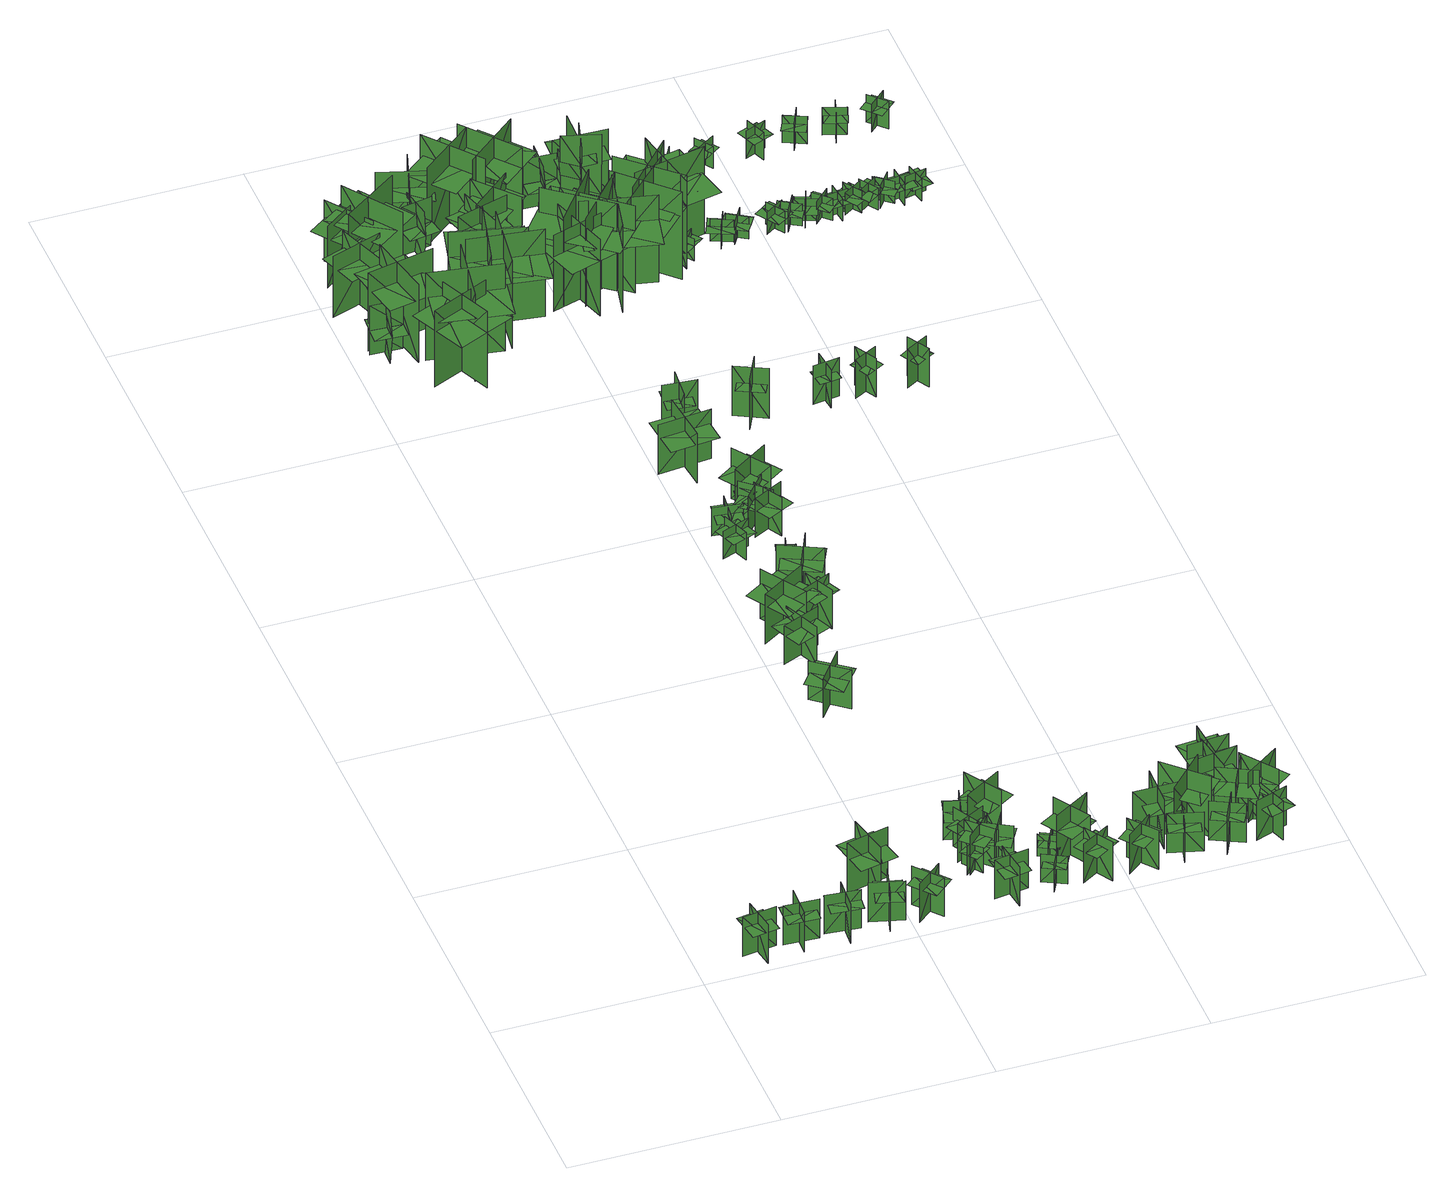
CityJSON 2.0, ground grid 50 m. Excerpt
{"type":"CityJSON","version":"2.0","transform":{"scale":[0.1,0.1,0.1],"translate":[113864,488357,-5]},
"CityObjects":{
"tree1":{"type":"SolitaryVegetationObject","geometry":[{"type":"MultiSurface","lod":"1","boundaries":[[[0,1,2]],[[0,2,3]],[[4,5,6]],[[4,6,7]],[[8,9,10]],[[8,10,11]],[[8,12,13]],[[8,13,9]]]}]},
"tree2":{"type":"SolitaryVegetationObject","geometry":[{"type":"MultiSurface","lod":"1","boundaries":[[[14,15,16]],[[14,16,17]],[[18,19,20]],[[18,20,21]],[[22,23,24]],[[22,24,25]],[[22,26,27]],[[22,27,23]]]}]},
"tree3":{"type":"SolitaryVegetationObject","geometry":[{"type":"MultiSurface","lod":"1","boundaries":[[[28,29,30]],[[28,30,31]],[[32,33,34]],[[32,34,35]],[[36,37,38]],[[36,38,39]],[[36,40,41]],[[36,41,37]]]}]},
"tree4":{"type":"SolitaryVegetationObject","geometry":[{"type":"MultiSurface","lod":"1","boundaries":[[[42,43,44]],[[42,44,45]],[[46,47,48]],[[46,48,49]],[[50,51,52]],[[50,52,53]],[[50,54,55]],[[50,55,51]]]}]},
"tree5":{"type":"SolitaryVegetationObject","geometry":[{"type":"MultiSurface","lod":"1","boundaries":[[[56,57,58]],[[56,58,59]],[[60,61,62]],[[60,62,63]],[[64,65,66]],[[64,66,67]],[[64,65,68]],[[64,68,69]]]}]},
"tree6":{"type":"SolitaryVegetationObject","geometry":[{"type":"MultiSurface","lod":"1","boundaries":[[[70,71,72]],[[70,72,73]],[[74,75,76]],[[74,76,77]],[[78,79,80]],[[78,80,81]],[[78,82,83]],[[78,83,79]]]}]},
"tree7":{"type":"SolitaryVegetationObject","geometry":[{"type":"MultiSurface","lod":"1","boundaries":[[[84,85,86]],[[84,86,87]],[[88,89,90]],[[88,90,91]],[[92,93,94]],[[92,94,95]],[[92,95,96]],[[92,96,97]]]}]},
"tree8":{"type":"SolitaryVegetationObject","geometry":[{"type":"MultiSurface","lod":"1","boundaries":[[[98,99,100]],[[98,100,101]],[[102,103,104]],[[102,104,105]],[[106,107,108]],[[106,108,109]],[[106,110,111]],[[106,111,107]]]}]},
"tree9":{"type":"SolitaryVegetationObject","geometry":[{"type":"MultiSurface","lod":"1","boundaries":[[[112,113,114]],[[112,114,115]],[[116,117,118]],[[116,118,119]],[[120,121,122]],[[120,122,123]],[[120,124,125]],[[120,125,121]]]}]},
"tree10":{"type":"SolitaryVegetationObject","geometry":[{"type":"MultiSurface","lod":"1","boundaries":[[[126,127,128]],[[126,128,129]],[[130,131,132]],[[130,132,133]],[[134,135,131]],[[134,131,130]],[[136,137,127]],[[136,127,126]],[[126,127,138]],[[126,138,139]],[[126,140,141]],[[126,141,127]]]}]},
"tree11":{"type":"SolitaryVegetationObject","geometry":[{"type":"MultiSurface","lod":"1","boundaries":[[[142,143,144]],[[142,144,145]],[[146,147,148]],[[146,148,149]],[[150,151,152]],[[150,152,153]],[[150,154,155]],[[150,155,151]]]}]},
"tree12":{"type":"SolitaryVegetationObject","geometry":[{"type":"MultiSurface","lod":"1","boundaries":[[[156,157,158]],[[156,158,159]],[[160,161,162]],[[160,162,163]],[[164,165,166]],[[164,166,167]],[[164,167,168]],[[164,168,169]]]}]},
"tree13":{"type":"SolitaryVegetationObject","geometry":[{"type":"MultiSurface","lod":"1","boundaries":[[[170,171,172]],[[170,172,173]],[[174,175,176]],[[174,176,177]],[[178,179,180]],[[178,180,181]],[[178,181,182]],[[178,182,183]]]}]},
"tree14":{"type":"SolitaryVegetationObject","geometry":[{"type":"MultiSurface","lod":"1","boundaries":[[[184,185,186]],[[184,186,187]],[[188,189,190]],[[188,190,191]],[[192,193,194]],[[192,194,195]],[[192,196,197]],[[192,197,193]]]}]},
"tree15":{"type":"SolitaryVegetationObject","geometry":[{"type":"MultiSurface","lod":"1","boundaries":[[[198,199,200]],[[198,200,201]],[[202,203,204]],[[202,204,205]],[[206,207,208]],[[206,208,209]],[[206,210,211]],[[206,211,207]]]}]},
"tree16":{"type":"SolitaryVegetationObject","geometry":[{"type":"MultiSurface","lod":"1","boundaries":[[[212,213,214]],[[212,214,215]],[[216,217,218]],[[216,218,219]],[[220,221,222]],[[220,222,223]],[[220,223,224]],[[220,224,225]]]}]},
"tree17":{"type":"SolitaryVegetationObject","geometry":[{"type":"MultiSurface","lod":"1","boundaries":[[[226,227,228]],[[226,228,229]],[[230,231,232]],[[230,232,233]],[[234,235,236]],[[234,236,237]],[[234,237,238]],[[234,238,239]]]}]},
"tree18":{"type":"SolitaryVegetationObject","geometry":[{"type":"MultiSurface","lod":"1","boundaries":[[[240,241,242]],[[240,242,243]],[[244,245,246]],[[244,246,247]],[[248,249,250]],[[248,250,251]],[[248,252,253]],[[248,253,249]]]}]},
"tree19":{"type":"SolitaryVegetationObject","geometry":[{"type":"MultiSurface","lod":"1","boundaries":[[[254,255,256]],[[254,256,257]],[[258,259,260]],[[258,260,261]],[[262,263,264]],[[262,264,265]],[[262,266,267]],[[262,267,263]]]}]},
"tree20":{"type":"SolitaryVegetationObject","geometry":[{"type":"MultiSurface","lod":"1","boundaries":[[[268,269,270]],[[268,270,271]],[[272,273,274]],[[272,274,275]],[[276,277,273]],[[276,273,272]],[[278,279,269]],[[278,269,268]],[[268,269,280]],[[268,280,281]],[[268,282,283]],[[268,283,269]]]}]},
"tree21":{"type":"SolitaryVegetationObject","geometry":[{"type":"MultiSurface","lod":"1","boundaries":[[[284,285,286]],[[284,286,287]],[[288,289,290]],[[288,290,291]],[[292,293,294]],[[292,294,295]],[[292,295,296]],[[292,296,297]]]}]},
"tree22":{"type":"SolitaryVegetationObject","geometry":[{"type":"MultiSurface","lod":"1","boundaries":[[[298,299,300]],[[298,300,301]],[[302,303,304]],[[302,304,305]],[[306,307,308]],[[306,308,309]],[[306,309,310]],[[306,310,311]]]}]},
"tree23":{"type":"SolitaryVegetationObject","geometry":[{"type":"MultiSurface","lod":"1","boundaries":[[[312,313,314]],[[312,314,315]],[[316,317,318]],[[316,318,319]],[[320,321,322]],[[320,322,323]],[[320,323,324]],[[320,324,325]]]}]},
"tree24":{"type":"SolitaryVegetationObject","geometry":[{"type":"MultiSurface","lod":"1","boundaries":[[[326,327,328]],[[326,328,329]],[[330,331,332]],[[330,332,333]],[[334,335,331]],[[334,331,330]],[[336,337,327]],[[336,327,326]],[[326,327,338]],[[326,338,339]],[[326,340,341]],[[326,341,327]]]}]},
"tree25":{"type":"SolitaryVegetationObject","geometry":[{"type":"MultiSurface","lod":"1","boundaries":[[[342,343,344]],[[342,344,345]],[[346,347,348]],[[346,348,349]],[[350,351,352]],[[350,352,353]],[[350,354,355]],[[350,355,351]]]}]},
"tree26":{"type":"SolitaryVegetationObject","geometry":[{"type":"MultiSurface","lod":"1","boundaries":[[[356,357,358]],[[356,358,359]],[[360,361,362]],[[360,362,363]],[[364,365,366]],[[364,366,367]],[[364,367,368]],[[364,368,369]]]}]},
"tree27":{"type":"SolitaryVegetationObject","geometry":[{"type":"MultiSurface","lod":"1","boundaries":[[[370,371,372]],[[370,372,373]],[[374,375,376]],[[374,376,377]],[[378,379,380]],[[378,380,381]],[[378,381,382]],[[378,382,383]]]}]},
"tree28":{"type":"SolitaryVegetationObject","geometry":[{"type":"MultiSurface","lod":"1","boundaries":[[[384,385,386]],[[384,386,387]],[[388,389,390]],[[388,390,391]],[[392,393,394]],[[392,394,395]],[[392,395,396]],[[392,396,397]]]}]},
"tree29":{"type":"SolitaryVegetationObject","geometry":[{"type":"MultiSurface","lod":"1","boundaries":[[[398,399,400]],[[398,400,401]],[[402,403,404]],[[402,404,405]],[[406,407,408]],[[406,408,409]],[[406,410,411]],[[406,411,407]]]}]},
"tree30":{"type":"SolitaryVegetationObject","geometry":[{"type":"MultiSurface","lod":"1","boundaries":[[[412,413,414]],[[412,414,415]],[[416,417,418]],[[416,418,419]],[[420,421,422]],[[420,422,423]],[[420,423,424]],[[420,424,425]]]}]},
"tree31":{"type":"SolitaryVegetationObject","geometry":[{"type":"MultiSurface","lod":"1","boundaries":[[[426,427,428]],[[426,428,429]],[[430,431,432]],[[430,432,433]],[[434,435,436]],[[434,436,437]],[[434,438,439]],[[434,439,435]]]}]},
"tree32":{"type":"SolitaryVegetationObject","geometry":[{"type":"MultiSurface","lod":"1","boundaries":[[[440,441,442]],[[440,442,443]],[[444,445,446]],[[444,446,447]],[[448,449,450]],[[448,450,451]],[[448,451,452]],[[448,452,453]]]}]},
"tree33":{"type":"SolitaryVegetationObject","geometry":[{"type":"MultiSurface","lod":"1","boundaries":[[[454,455,456]],[[454,456,457]],[[458,459,460]],[[458,460,461]],[[462,463,464]],[[462,464,465]],[[462,466,467]],[[462,467,463]]]}]},
"tree34":{"type":"SolitaryVegetationObject","geometry":[{"type":"MultiSurface","lod":"1","boundaries":[[[468,469,470]],[[468,470,471]],[[472,473,474]],[[472,474,475]],[[476,477,478]],[[476,478,479]],[[476,479,480]],[[476,480,481]]]}]},
"tree35":{"type":"SolitaryVegetationObject","geometry":[{"type":"MultiSurface","lod":"1","boundaries":[[[482,483,484]],[[482,484,485]],[[486,487,488]],[[486,488,489]],[[490,491,487]],[[490,487,486]],[[492,493,483]],[[492,483,482]],[[482,483,494]],[[482,494,495]],[[482,496,497]],[[482,497,483]]]}]},
"tree36":{"type":"SolitaryVegetationObject","geometry":[{"type":"MultiSurface","lod":"1","boundaries":[[[498,499,500]],[[498,500,501]],[[502,503,504]],[[502,504,505]],[[506,507,508]],[[506,508,509]],[[506,509,510]],[[506,510,511]]]}]},
"tree37":{"type":"SolitaryVegetationObject","geometry":[{"type":"MultiSurface","lod":"1","boundaries":[[[512,513,514]],[[512,514,515]],[[516,517,518]],[[516,518,519]],[[520,521,522]],[[520,522,523]],[[520,524,525]],[[520,525,521]]]}]},
"tree38":{"type":"SolitaryVegetationObject","geometry":[{"type":"MultiSurface","lod":"1","boundaries":[[[526,527,528]],[[526,528,529]],[[530,531,532]],[[530,532,533]],[[534,535,536]],[[534,536,537]],[[534,537,538]],[[534,538,539]]]}]},
"tree39":{"type":"SolitaryVegetationObject","geometry":[{"type":"MultiSurface","lod":"1","boundaries":[[[540,541,542]],[[540,542,543]],[[544,545,546]],[[544,546,547]],[[548,549,550]],[[548,550,551]],[[548,552,553]],[[548,553,549]]]}]},
"tree40":{"type":"SolitaryVegetationObject","geometry":[{"type":"MultiSurface","lod":"1","boundaries":[[[554,555,556]],[[554,556,557]],[[558,559,560]],[[558,560,561]],[[562,563,564]],[[562,564,565]],[[562,565,566]],[[562,566,567]]]}]},
"tree41":{"type":"SolitaryVegetationObject","geometry":[{"type":"MultiSurface","lod":"1","boundaries":[[[568,569,570]],[[568,570,571]],[[572,573,574]],[[572,574,575]],[[576,577,578]],[[576,578,579]],[[576,577,580]],[[576,580,581]]]}]},
"tree42":{"type":"SolitaryVegetationObject","geometry":[{"type":"MultiSurface","lod":"1","boundaries":[[[582,583,584]],[[582,584,585]],[[586,587,588]],[[586,588,589]],[[590,591,592]],[[590,592,593]],[[590,593,594]],[[590,594,595]]]}]},
"tree43":{"type":"SolitaryVegetationObject","geometry":[{"type":"MultiSurface","lod":"1","boundaries":[[[596,597,598]],[[596,598,599]],[[600,601,602]],[[600,602,603]],[[604,605,606]],[[604,606,607]],[[604,605,608]],[[604,608,609]]]}]},
"tree44":{"type":"SolitaryVegetationObject","geometry":[{"type":"MultiSurface","lod":"1","boundaries":[[[610,611,612]],[[610,612,613]],[[614,615,616]],[[614,616,617]],[[618,619,620]],[[618,620,621]],[[618,619,622]],[[618,622,623]]]}]},
"tree45":{"type":"SolitaryVegetationObject","geometry":[{"type":"MultiSurface","lod":"1","boundaries":[[[624,625,626]],[[624,626,627]],[[628,629,630]],[[628,630,631]],[[632,633,634]],[[632,634,635]],[[632,633,636]],[[632,636,637]]]}]},
"tree46":{"type":"SolitaryVegetationObject","geometry":[{"type":"MultiSurface","lod":"1","boundaries":[[[638,639,640]],[[638,640,641]],[[642,643,644]],[[642,644,645]],[[646,647,648]],[[646,648,649]],[[646,650,651]],[[646,651,647]]]}]},
"tree47":{"type":"SolitaryVegetationObject","geometry":[{"type":"MultiSurface","lod":"1","boundaries":[[[652,653,654]],[[652,654,655]],[[656,657,658]],[[656,658,659]],[[660,661,662]],[[660,662,663]],[[660,661,664]],[[660,664,665]]]}]},
"tree48":{"type":"SolitaryVegetationObject","geometry":[{"type":"MultiSurface","lod":"1","boundaries":[[[666,667,668]],[[666,668,669]],[[670,671,672]],[[670,672,673]],[[674,675,676]],[[674,676,677]],[[674,677,678]],[[674,678,679]]]}]},
"tree49":{"type":"SolitaryVegetationObject","geometry":[{"type":"MultiSurface","lod":"1","boundaries":[[[680,681,682]],[[680,682,683]],[[684,685,686]],[[684,686,687]],[[688,689,690]],[[688,690,691]],[[688,691,692]],[[688,692,693]]]}]},
"tree50":{"type":"SolitaryVegetationObject","geometry":[{"type":"MultiSurface","lod":"1","boundaries":[[[694,695,696]],[[694,696,697]],[[698,699,700]],[[698,700,701]],[[702,703,704]],[[702,704,705]],[[702,706,707]],[[702,707,703]]]}]},
"tree51":{"type":"SolitaryVegetationObject","geometry":[{"type":"MultiSurface","lod":"1","boundaries":[[[708,709,710]],[[708,710,711]],[[712,713,714]],[[712,714,715]],[[716,717,718]],[[716,718,719]],[[716,720,721]],[[716,721,717]]]}]},
"tree52":{"type":"SolitaryVegetationObject","geometry":[{"type":"MultiSurface","lod":"1","boundaries":[[[722,723,724]],[[722,724,725]],[[726,727,728]],[[726,728,729]],[[730,731,732]],[[730,732,733]],[[730,734,735]],[[730,735,731]]]}]},
"tree53":{"type":"SolitaryVegetationObject","geometry":[{"type":"MultiSurface","lod":"1","boundaries":[[[736,737,738]],[[736,738,739]],[[740,741,742]],[[740,742,743]],[[744,745,746]],[[744,746,747]],[[744,747,748]],[[744,748,749]]]}]},
"tree54":{"type":"SolitaryVegetationObject","geometry":[{"type":"MultiSurface","lod":"1","boundaries":[[[750,751,752]],[[750,752,753]],[[754,755,756]],[[754,756,757]],[[758,759,760]],[[758,760,761]],[[758,761,762]],[[758,762,763]]]}]},
"tree55":{"type":"SolitaryVegetationObject","geometry":[{"type":"MultiSurface","lod":"1","boundaries":[[[764,765,766]],[[764,766,767]],[[768,769,770]],[[768,770,771]],[[772,773,774]],[[772,774,775]],[[772,776,777]],[[772,777,773]]]}]},
"tree56":{"type":"SolitaryVegetationObject","geometry":[{"type":"MultiSurface","lod":"1","boundaries":[[[778,779,780]],[[778,780,781]],[[782,783,784]],[[782,784,785]],[[786,787,788]],[[786,788,789]],[[786,790,791]],[[786,791,787]]]}]},
"tree57":{"type":"SolitaryVegetationObject","geometry":[{"type":"MultiSurface","lod":"1","boundaries":[[[792,793,794]],[[792,794,795]],[[796,797,798]],[[796,798,799]],[[800,801,802]],[[800,802,803]],[[800,803,804]],[[800,804,805]]]}]},
"tree58":{"type":"SolitaryVegetationObject","geometry":[{"type":"MultiSurface","lod":"1","boundaries":[[[806,807,808]],[[806,808,809]],[[810,811,812]],[[810,812,813]],[[814,815,816]],[[814,816,817]],[[814,817,818]],[[814,818,819]]]}]},
"tree59":{"type":"SolitaryVegetationObject","geometry":[{"type":"MultiSurface","lod":"1","boundaries":[[[820,821,822]],[[820,822,823]],[[824,825,826]],[[824,826,827]],[[828,829,830]],[[828,830,831]],[[828,831,832]],[[828,832,833]]]}]},
"tree60":{"type":"SolitaryVegetationObject","geometry":[{"type":"MultiSurface","lod":"1","boundaries":[[[834,835,836]],[[834,836,837]],[[838,839,840]],[[838,840,841]],[[842,843,844]],[[842,844,845]],[[842,845,846]],[[842,846,847]]]}]},
"tree61":{"type":"SolitaryVegetationObject","geometry":[{"type":"MultiSurface","lod":"1","boundaries":[[[848,849,850]],[[848,850,851]],[[852,853,854]],[[852,854,855]],[[856,857,858]],[[856,858,859]],[[856,859,860]],[[856,860,861]]]}]},
"tree62":{"type":"SolitaryVegetationObject","geometry":[{"type":"MultiSurface","lod":"1","boundaries":[[[862,863,864]],[[862,864,865]],[[866,867,868]],[[866,868,869]],[[870,871,872]],[[870,872,873]],[[870,873,874]],[[870,874,875]]]}]},
"tree63":{"type":"SolitaryVegetationObject","geometry":[{"type":"MultiSurface","lod":"1","boundaries":[[[876,877,878]],[[876,878,879]],[[880,881,882]],[[880,882,883]],[[884,885,886]],[[884,886,887]],[[884,887,888]],[[884,888,889]]]}]},
"tree64":{"type":"SolitaryVegetationObject","geometry":[{"type":"MultiSurface","lod":"1","boundaries":[[[890,891,892]],[[890,892,893]],[[894,895,896]],[[894,896,897]],[[898,899,895]],[[898,895,894]],[[900,901,891]],[[900,891,890]],[[890,891,902]],[[890,902,903]],[[890,904,905]],[[890,905,891]]]}]},
"tree65":{"type":"SolitaryVegetationObject","geometry":[{"type":"MultiSurface","lod":"1","boundaries":[[[906,907,908]],[[906,908,909]],[[910,911,912]],[[910,912,913]],[[914,915,916]],[[914,916,917]],[[914,918,919]],[[914,919,915]]]}]},
"tree66":{"type":"SolitaryVegetationObject","geometry":[{"type":"MultiSurface","lod":"1","boundaries":[[[920,921,922]],[[920,922,923]],[[924,925,926]],[[924,926,927]],[[928,929,930]],[[928,930,931]],[[928,931,932]],[[928,932,933]]]}]},
"tree67":{"type":"SolitaryVegetationObject","geometry":[{"type":"MultiSurface","lod":"1","boundaries":[[[934,935,936]],[[934,936,937]],[[938,939,940]],[[938,940,941]],[[942,943,939]],[[942,939,938]],[[944,945,935]],[[944,935,934]],[[946,947,948]],[[946,948,949]],[[950,951,952]],[[950,952,953]]]}]},
"tree68":{"type":"SolitaryVegetationObject","geometry":[{"type":"MultiSurface","lod":"1","boundaries":[[[954,955,956]],[[954,956,957]],[[958,959,960]],[[958,960,961]],[[962,963,964]],[[962,964,965]],[[962,965,966]],[[962,966,967]]]}]},
"tree69":{"type":"SolitaryVegetationObject","geometry":[{"type":"MultiSurface","lod":"1","boundaries":[[[968,969,970]],[[968,970,971]],[[972,973,974]],[[972,974,975]],[[976,977,978]],[[976,978,979]],[[976,980,981]],[[976,981,977]]]}]},
"tree70":{"type":"SolitaryVegetationObject","geometry":[{"type":"MultiSurface","lod":"1","boundaries":[[[982,983,984]],[[982,984,985]],[[986,987,988]],[[986,988,989]],[[990,991,992]],[[990,992,993]],[[990,993,994]],[[990,994,995]]]}]},
"tree71":{"type":"SolitaryVegetationObject","geometry":[{"type":"MultiSurface","lod":"1","boundaries":[[[996,997,998]],[[996,998,999]],[[1000,1001,1002]],[[1000,1002,1003]],[[1004,1005,1006]],[[1004,1006,1007]],[[1004,1007,1008]],[[1004,1008,1009]]]}]},
"tree72":{"type":"SolitaryVegetationObject","geometry":[{"type":"MultiSurface","lod":"1","boundaries":[[[1010,1011,1012]],[[1010,1012,1013]],[[1014,1015,1016]],[[1014,1016,1017]],[[1018,1019,1020]],[[1018,1020,1021]],[[1018,1021,1022]],[[1018,1022,1023]]]}]},
"tree73":{"type":"SolitaryVegetationObject","geometry":[{"type":"MultiSurface","lod":"1","boundaries":[[[1024,1025,1026]],[[1024,1026,1027]],[[1028,1029,1030]],[[1028,1030,1031]],[[1032,1033,1034]],[[1032,1034,1035]],[[1032,1035,1036]],[[1032,1036,1037]]]}]},
"tree74":{"type":"SolitaryVegetationObject","geometry":[{"type":"MultiSurface","lod":"1","boundaries":[[[1038,1039,1040]],[[1038,1040,1041]],[[1042,1043,1044]],[[1042,1044,1045]],[[1046,1047,1048]],[[1046,1048,1049]],[[1046,1049,1050]],[[1046,1050,1051]]]}]},
"tree75":{"type":"SolitaryVegetationObject","geometry":[{"type":"MultiSurface","lod":"1","boundaries":[[[1052,1053,1054]],[[1052,1054,1055]],[[1056,1057,1058]],[[1056,1058,1059]],[[1060,1061,1062]],[[1060,1062,1063]],[[1060,1063,1064]],[[1060,1064,1065]]]}]},
"tree76":{"type":"SolitaryVegetationObject","geometry":[{"type":"MultiSurface","lod":"1","boundaries":[[[1066,1067,1068]],[[1066,1068,1069]],[[1070,1071,1072]],[[1070,1072,1073]],[[1074,1075,1076]],[[1074,1076,1077]],[[1074,1077,1078]],[[1074,1078,1079]]]}]},
"tree77":{"type":"SolitaryVegetationObject","geometry":[{"type":"MultiSurface","lod":"1","boundaries":[[[1080,1081,1082]],[[1080,1082,1083]],[[1084,1085,1086]],[[1084,1086,1087]],[[1088,1089,1090]],[[1088,1090,1091]],[[1088,1091,1092]],[[1088,1092,1093]]]}]},
"tree78":{"type":"SolitaryVegetationObject","geometry":[{"type":"MultiSurface","lod":"1","boundaries":[[[1094,1095,1096]],[[1094,1096,1097]],[[1098,1099,1100]],[[1098,1100,1101]],[[1102,1103,1104]],[[1102,1104,1105]],[[1102,1105,1106]],[[1102,1106,1107]]]}]},
"tree79":{"type":"SolitaryVegetationObject","geometry":[{"type":"MultiSurface","lod":"1","boundaries":[[[1108,1109,1110]],[[1108,1110,1111]],[[1112,1113,1114]],[[1112,1114,1115]],[[1116,1117,1118]],[[1116,1118,1119]],[[1116,1119,1120]],[[1116,1120,1121]]]}]},
"tree80":{"type":"SolitaryVegetationObject","geometry":[{"type":"MultiSurface","lod":"1","boundaries":[[[1122,1123,1124]],[[1122,1124,1125]],[[1126,1127,1128]],[[1126,1128,1129]],[[1130,1131,1132]],[[1130,1132,1133]],[[1130,1133,1134]],[[1130,1134,1135]]]}]},
"tree81":{"type":"SolitaryVegetationObject","geometry":[{"type":"MultiSurface","lod":"1","boundaries":[[[1136,1137,1138]],[[1136,1138,1139]],[[1140,1141,1142]],[[1140,1142,1143]],[[1144,1145,1146]],[[1144,1146,1147]],[[1144,1147,1148]],[[1144,1148,1149]]]}]},
"tree82":{"type":"SolitaryVegetationObject","geometry":[{"type":"MultiSurface","lod":"1","boundaries":[[[1150,1151,1152]],[[1150,1152,1153]],[[1154,1155,1156]],[[1154,1156,1157]],[[1158,1159,1160]],[[1158,1160,1161]],[[1158,1161,1162]],[[1158,1162,1163]]]}]},
"tree83":{"type":"SolitaryVegetationObject","geometry":[{"type":"MultiSurface","lod":"1","boundaries":[[[1164,1165,1166]],[[1164,1166,1167]],[[1168,1169,1170]],[[1168,1170,1171]],[[1172,1173,1174]],[[1172,1174,1175]],[[1172,1175,1176]],[[1172,1176,1177]]]}]},
"tree84":{"type":"SolitaryVegetationObject","geometry":[{"type":"MultiSurface","lod":"1","boundaries":[[[1178,1179,1180]],[[1178,1180,1181]],[[1182,1183,1184]],[[1182,1184,1185]],[[1186,1187,1188]],[[1186,1188,1189]],[[1186,1189,1190]],[[1186,1190,1191]]]}]},
"tree85":{"type":"SolitaryVegetationObject","geometry":[{"type":"MultiSurface","lod":"1","boundaries":[[[1192,1193,1194]],[[1192,1194,1195]],[[1196,1197,1198]],[[1196,1198,1199]],[[1200,1201,1202]],[[1200,1202,1203]],[[1200,1203,1204]],[[1200,1204,1205]]]}]},
"tree86":{"type":"SolitaryVegetationObject","geometry":[{"type":"MultiSurface","lod":"1","boundaries":[[[1206,1207,1208]],[[1206,1208,1209]],[[1210,1211,1212]],[[1210,1212,1213]],[[1214,1215,1216]],[[1214,1216,1217]],[[1214,1217,1218]],[[1214,1218,1219]]]}]},
"tree87":{"type":"SolitaryVegetationObject","geometry":[{"type":"MultiSurface","lod":"1","boundaries":[[[1220,1221,1222]],[[1220,1222,1223]],[[1224,1225,1226]],[[1224,1226,1227]],[[1228,1229,1230]],[[1228,1230,1231]],[[1228,1231,1232]],[[1228,1232,1233]]]}]},
"tree88":{"type":"SolitaryVegetationObject","geometry":[{"type":"MultiSurface","lod":"1","boundaries":[[[1234,1235,1236]],[[1234,1236,1237]],[[1238,1239,1240]],[[1238,1240,1241]],[[1242,1243,1244]],[[1242,1244,1245]],[[1242,1245,1246]],[[1242,1246,1247]]]}]},
"tree89":{"type":"SolitaryVegetationObject","geometry":[{"type":"MultiSurface","lod":"1","boundaries":[[[1248,1249,1250]],[[1248,1250,1251]],[[1252,1253,1254]],[[1252,1254,1255]],[[1256,1257,1258]],[[1256,1258,1259]],[[1256,1259,1260]],[[1256,1260,1261]]]}]},
"tree90":{"type":"SolitaryVegetationObject","geometry":[{"type":"MultiSurface","lod":"1","boundaries":[[[1262,1263,1264]],[[1262,1264,1265]],[[1266,1267,1268]],[[1266,1268,1269]],[[1270,1271,1272]],[[1270,1272,1273]],[[1270,1273,1274]],[[1270,1274,1275]]]}]},
"tree91":{"type":"SolitaryVegetationObject","geometry":[{"type":"MultiSurface","lod":"1","boundaries":[[[1276,1277,1278]],[[1276,1278,1279]],[[1280,1281,1282]],[[1280,1282,1283]],[[1284,1285,1286]],[[1284,1286,1287]],[[1284,1287,1288]],[[1284,1288,1289]]]}]},
"tree92":{"type":"SolitaryVegetationObject","geometry":[{"type":"MultiSurface","lod":"1","boundaries":[[[1290,1291,1292]],[[1290,1292,1293]],[[1294,1295,1296]],[[1294,1296,1297]],[[1298,1299,1300]],[[1298,1300,1301]],[[1298,1301,1302]],[[1298,1302,1303]]]}]},
"tree93":{"type":"SolitaryVegetationObject","geometry":[{"type":"MultiSurface","lod":"1","boundaries":[[[1304,1305,1306]],[[1304,1306,1307]],[[1308,1309,1310]],[[1308,1310,1311]],[[1312,1313,1314]],[[1312,1314,1315]],[[1312,1315,1316]],[[1312,1316,1317]]]}]}
},
"vertices":[
[151,9,18],[138,91,18],[138,91,128],[151,9,128],[189,62,18],[107,50,18],[107,50,128],[189,62,128],[149,16,99],[138,91,99],[106,86,99],[117,11,99],[182,21,99],[170,96,99],
[287,55,18],[204,58,18],[204,58,128],[287,55,128],[242,102,18],[239,20,18],[239,20,128],[242,102,128],[280,55,100],[204,58,100],[203,25,100],[278,22,100],[281,88,100],[205,90,100],
[301,63,19],[384,55,19],[384,55,128],[301,63,128],[344,13,19],[351,95,19],[351,95,128],[344,13,128],[308,62,100],[384,55,100],[386,88,100],[311,94,100],[305,29,100],[381,23,100],
[461,103,19],[440,23,19],[440,23,129],[461,103,129],[405,70,19],[485,49,19],[485,49,129],[405,70,129],[460,97,100],[440,23,100],[472,15,100],[491,88,100],[428,105,100],[409,32,100],
[460,142,19],[438,246,19],[438,246,160],[460,142,160],[499,203,19],[396,180,19],[396,180,160],[499,203,160],[464,143,113],[441,246,113],[390,235,113],[412,132,113],[483,255,113],[505,152,113],
[516,95,19],[569,32,19],[569,32,128],[516,95,128],[511,30,19],[574,83,19],[574,83,128],[511,30,128],[521,90,100],[569,32,100],[594,53,100],[546,111,100],[496,69,100],[544,11,100],
[665,152,19],[711,187,19],[711,187,97],[665,152,97],[701,147,19],[701,147,97],[667,194,97],[667,194,19],[701,147,72],[721,162,72],[693,199,72],[674,184,72],[654,170,72],[682,133,72],
[738,14,17],[727,96,17],[727,96,126],[738,14,126],[777,67,17],[695,55,17],[695,55,126],[777,67,126],[737,21,98],[727,96,98],[694,92,98],[705,17,98],[770,26,98],[759,101,98],
[671,150,19],[730,208,19],[730,208,128],[671,150,128],[736,150,19],[678,209,19],[678,209,128],[736,150,128],[676,155,100],[730,208,100],[707,231,100],[653,178,100],[699,132,100],[753,185,100],
[113,2277,102],[37,2281,102],[34,2242,103],[111,2237,103],[74,2241,102],[78,2317,102],[74,2317,172],[70,2241,172],[70,2241,32],[74,2317,32],[113,2280,32],[37,2284,32],[37,2281,172],[113,2277,172],[115,2316,103],[39,2320,103],
[733,242,16],[661,203,16],[661,203,126],[733,242,126],[671,261,16],[710,188,16],[710,188,126],[671,261,126],[727,239,97],[661,203,97],[676,174,97],[743,210,97],[712,268,97],[645,232,97],
[705,318,12],[684,244,12],[684,244,120],[705,318,120],[660,293,12],[734,273,12],[734,273,120],[660,293,120],[660,293,90],[649,256,90],[724,235,90],[734,273,90],[744,310,90],[670,330,90],
[723,136,21],[763,206,21],[763,206,129],[723,136,129],[773,150,21],[773,150,129],[702,190,129],[702,190,21],[773,150,95],[790,179,95],[733,211,95],[716,182,95],[699,152,95],[756,120,95],
[133,2231,25],[99,2392,25],[99,2392,244],[133,2231,244],[204,2340,25],[42,2306,25],[42,2306,244],[204,2340,244],[130,2244,188],[99,2392,188],[35,2379,188],[66,2231,188],[194,2258,188],[163,2406,188],
[10,2444,23],[133,2486,23],[133,2486,195],[10,2444,195],[103,2400,23],[60,2522,23],[60,2522,195],[103,2400,195],[21,2447,150],[133,2486,150],[116,2535,150],[4,2496,150],[38,2399,150],[150,2438,150],
[615,859,15],[554,779,15],[554,779,124],[615,859,124],[544,849,15],[623,787,15],[623,787,124],[544,849,124],[547,846,93],[520,811,93],[593,755,93],[620,790,93],[647,825,93],[574,881,93],
[775,239,20],[720,328,20],[720,328,160],[775,239,160],[790,304,20],[790,304,160],[701,249,160],[701,249,20],[790,304,116],[767,341,116],[696,297,116],[719,260,116],[742,223,116],[813,267,116],
[809,75,19],[862,48,19],[862,48,97],[809,75,97],[824,31,19],[851,83,19],[851,83,97],[824,31,97],[814,73,77],[862,48,77],[873,69,77],[825,94,77],[803,52,77],[851,27,77],
[33,2546,22],[138,2623,22],[138,2623,195],[33,2546,195],[134,2531,22],[58,2636,22],[58,2636,195],[134,2531,195],[42,2553,150],[138,2623,150],[107,2664,150],[11,2594,150],[72,2511,150],[168,2581,150],
[83,2606,29],[88,2606,29],[88,2606,26],[83,2606,26],[85,2606,26],[85,2606,32],[86,2611,32],[86,2611,26],[86,2601,26],[86,2601,32],[83,2601,29],[88,2601,29],[88,2611,29],[83,2611,29],[83,2606,32],[88,2606,32],
[282,2214,14],[141,2151,14],[141,2151,229],[282,2214,229],[186,2252,14],[249,2110,14],[249,2110,229],[186,2252,229],[186,2252,169],[115,2220,169],[178,2079,169],[249,2110,169],[320,2142,169],[257,2283,169],
[604,959,11],[565,1051,11],[565,1051,120],[604,959,120],[630,1025,11],[538,986,11],[538,986,120],[630,1025,120],[626,1024,90],[609,1064,90],[524,1028,90],[541,988,90],[559,947,90],[643,983,90],
[882,135,21],[831,160,21],[831,160,83],[882,135,83],[869,173,21],[843,122,21],[843,122,83],[869,173,83],[868,171,66],[845,183,66],[822,135,66],[844,124,66],[866,113,66],[890,160,66],
[87,2652,80],[134,2616,80],[153,2640,80],[106,2676,80],[128,2658,80],[91,2611,80],[94,2609,135],[130,2656,135],[130,2656,25],[94,2609,25],[85,2650,25],[132,2614,25],[134,2616,135],[87,2652,135],[68,2628,80],[115,2592,80],
[186,2484,21],[91,2618,21],[91,2618,240],[186,2484,240],[207,2612,21],[72,2517,21],[72,2517,240],[207,2613,240],[178,2495,183],[91,2618,183],[37,2581,183],[125,2457,183],[231,2533,183],[144,2656,183],
[631,1134,13],[522,1065,13],[522,1065,153],[631,1134,153],[541,1153,13],[610,1044,13],[610,1044,153],[541,1153,153],[544,1149,114],[497,1119,114],[560,1018,114],[607,1048,114],[655,1078,114],[592,1179,114],
[329,2219,13],[154,2247,13],[154,2247,259],[329,2219,259],[260,2315,13],[232,2140,13],[232,2140,259],[260,2315,259],[260,2315,190],[173,2329,190],[145,2154,190],[232,2140,190],[320,2126,190],[348,2301,190],
[875,179,22],[929,90,22],[929,90,161],[875,179,161],[860,114,22],[860,114,161],[949,168,161],[949,168,22],[860,114,117],[882,77,117],[954,120,117],[931,157,117],[908,195,117],[837,151,117],
[896,41,18],[966,84,18],[966,84,127],[896,41,127],[959,26,18],[916,96,18],[916,96,127],[959,26,127],[902,44,99],[966,84,99],[949,112,99],[884,72,99],[919,17,99],[983,56,99],
[555,1421,14],[581,1354,14],[581,1354,92],[555,1421,92],[535,1374,14],[602,1399,14],[602,1399,92],[535,1374,92],[538,1375,71],[549,1346,71],[610,1369,71],[599,1398,71],[588,1428,71],[526,1404,71],
[614,1083,16],[689,1119,16],[689,1119,126],[614,1083,126],[676,1062,16],[641,1137,16],[641,1137,126],[676,1062,126],[621,1086,98],[689,1119,98],[675,1148,98],[607,1116,98],[635,1057,98],[703,1089,98],
[538,1460,13],[609,1451,13],[609,1451,91],[538,1460,91],[570,1420,13],[578,1491,13],[578,1491,91],[570,1420,91],[570,1423,69],[602,1419,69],[609,1484,69],[578,1488,69],[547,1492,69],[539,1426,69],
[602,1217,15],[698,1172,15],[698,1172,155],[602,1217,155],[631,1138,15],[676,1235,15],[676,1235,155],[631,1138,155],[610,1213,119],[698,1172,119],[716,1210,119],[628,1251,119],[592,1175,119],[680,1134,119],
[347,2418,18],[306,2246,18],[306,2246,264],[347,2418,264],[246,2357,18],[418,2316,18],[418,2316,264],[246,2357,264],[246,2357,195],[225,2270,195],[398,2230,195],[418,2316,195],[439,2402,195],[266,2443,195],
[294,2598,99],[219,2585,99],[225,2546,100],[301,2559,100],[264,2554,99],[252,2629,99],[247,2629,169],[260,2553,169],[260,2553,29],[247,2629,29],[293,2601,29],[218,2588,29],[219,2585,169],[294,2598,169],[288,2636,100],[212,2623,100],
[636,1311,12],[678,1299,12],[678,1299,73],[636,1311,73],[650,1285,12],[662,1328,12],[662,1328,73],[650,1285,73],[650,1285,56],[671,1279,56],[684,1321,56],[662,1328,56],[641,1334,56],[629,1291,56],
[1002,36,18],[1066,88,18],[1066,88,128],[1002,36,128],[1067,30,18],[1015,94,18],[1015,94,128],[1067,30,128],[1007,40,99],[1066,88,99],[1045,114,99],[987,66,99],[1028,15,99],[1087,63,99],
[369,2393,16],[345,2218,16],[345,2218,263],[369,2393,263],[275,2323,16],[451,2299,16],[451,2299,263],[275,2323,263],[275,2323,194],[263,2235,194],[438,2211,194],[451,2299,194],[463,2386,194],[287,2410,194],
[193,2683,28],[317,2645,28],[317,2645,200],[193,2683,200],[241,2593,28],[280,2717,28],[280,2717,200],[241,2593,200],[203,2680,155],[317,2645,155],[332,2694,155],[218,2729,155],[188,2631,155],[302,2596,155],
[558,1774,12],[571,1646,12],[571,1646,151],[558,1774,151],[501,1702,12],[629,1715,12],[629,1715,151],[501,1702,151],[506,1703,113],[511,1646,113],[629,1658,113],[624,1714,113],[618,1770,113],[500,1759,113],
[667,1498,12],[614,1435,12],[614,1435,122],[667,1498,122],[611,1493,12],[674,1440,12],[674,1440,122],[611,1493,122],[665,1500,85],[612,1437,85],[644,1410,85],[697,1473,85],[587,1458,85],[640,1521,85],
[638,1494,13],[640,1538,13],[640,1538,75],[638,1494,75],[660,1514,13],[616,1516,13],[616,1516,75],[660,1514,75],[660,1514,58],[661,1536,58],[617,1538,58],[616,1516,58],[615,1494,58],[659,1492,58],
[682,1406,14],[643,1478,14],[643,1478,123],[682,1406,123],[698,1459,14],[626,1421,14],[626,1421,123],[698,1459,123],[684,1407,87],[646,1480,87],[609,1460,87],[648,1388,87],[675,1495,87],[714,1422,87],
[686,1477,13],[635,1507,13],[635,1507,92],[686,1477,92],[676,1516,13],[646,1465,13],[646,1465,92],[676,1516,92],[687,1479,66],[636,1508,66],[622,1483,66],[672,1454,66],[648,1529,66],[699,1500,66],
[695,1558,11],[607,1498,11],[607,1498,152],[695,1558,152],[624,1571,11],[684,1483,11],[684,1483,152],[624,1571,152],[693,1560,105],[605,1501,105],[635,1457,105],[723,1516,105],[582,1537,105],[669,1596,105],
[390,2426,24],[354,2551,24],[354,2551,196],[390,2426,196],[439,2516,24],[314,2480,24],[314,2480,196],[439,2516,196],[387,2437,152],[354,2551,152],[305,2537,152],[338,2422,152],[436,2451,152],[404,2565,152],
[657,1589,13],[671,1532,13],[671,1532,91],[657,1589,91],[637,1554,13],[694,1568,13],[694,1568,91],[637,1554,91],[655,1588,65],[669,1531,65],[698,1538,65],[684,1595,65],[646,1525,65],[632,1583,65],
[1102,91,20],[1104,195,20],[1104,195,159],[1102,91,159],[1150,138,20],[1150,138,159],[1045,139,159],[1045,139,20],[1150,138,115],[1151,181,115],[1067,182,115],[1066,139,115],[1066,95,115],[1150,94,115],
[596,1863,12],[589,1782,12],[589,1782,152],[596,1863,152],[554,1828,12],[554,1828,152],[635,1821,152],[635,1821,12],[557,1828,107],[554,1794,107],[619,1788,107],[622,1822,107],[625,1856,107],[560,1862,107],
[287,2607,25],[415,2712,25],[415,2712,244],[287,2607,244],[417,2595,25],[312,2723,25],[312,2723,244],[417,2595,244],[298,2616,188],[415,2712,188],[374,2762,188],[256,2667,188],[339,2566,188],[456,2661,188],
[1182,56,19],[1102,77,19],[1102,77,128],[1182,56,128],[1149,112,19],[1128,32,19],[1128,32,128],[1149,112,128],[1175,58,100],[1102,77,100],[1094,45,100],[1167,26,100],[1183,90,100],[1110,109,100],
[364,2503,25],[462,2588,25],[462,2588,197],[364,2503,197],[467,2497,25],[382,2595,25],[382,2595,197],[467,2497,197],[373,2510,153],[462,2588,153],[429,2627,153],[339,2549,153],[406,2471,153],[496,2549,153],
[1213,97,19],[1121,186,19],[1121,186,189],[1213,97,189],[1211,179,19],[1211,179,189],[1123,87,189],[1123,87,19],[1211,179,136],[1173,216,136],[1102,143,136],[1141,106,136],[1179,69,136],[1250,142,136],
[475,2311,14],[623,2357,14],[623,2357,229],[475,2311,229],[566,2262,14],[520,2410,14],[520,2410,229],[566,2262,229],[566,2262,169],[640,2285,169],[594,2433,169],[520,2410,169],[446,2387,169],[492,2239,169],
[402,2734,22],[508,2607,22],[508,2607,241],[402,2734,241],[391,2604,22],[518,2710,22],[518,2710,241],[391,2604,241],[411,2723,184],[508,2607,184],[558,2649,184],[461,2765,184],[360,2681,184],[457,2565,184],
[1205,90,18],[1279,54,18],[1279,54,128],[1205,90,128],[1226,28,18],[1262,103,18],[1262,103,128],[1226,28,128],[1211,87,100],[1279,54,100],[1293,83,100],[1225,116,100],[1197,58,100],[1264,25,100],
[487,2437,18],[627,2327,18],[627,2327,265],[487,2437,265],[501,2319,18],[610,2459,18],[610,2459,265],[501,2319,265],[501,2319,196],[570,2265,196],[680,2404,196],[610,2459,196],[540,2513,196],[431,2374,196],
[795,1803,13],[722,1839,13],[722,1839,153],[795,1803,153],[778,1854,13],[778,1854,153],[742,1781,153],[742,1781,13],[776,1851,108],[746,1866,108],[717,1808,108],[748,1793,108],[778,1778,108],[807,1837,108],
[548,2308,11],[664,2441,11],[664,2441,257],[548,2308,257],[666,2315,11],[532,2431,11],[532,2431,257],[666,2315,257],[666,2315,188],[724,2382,188],[590,2498,188],[532,2431,188],[474,2365,188],[608,2249,188],
[1211,198,19],[1314,214,19],[1314,214,159],[1211,198,159],[1265,159,19],[1265,159,159],[1249,262,159],[1249,262,19],[1265,159,115],[1308,165,115],[1296,248,115],[1253,242,115],[1209,235,115],[1222,152,115],
[1333,119,18],[1244,163,18],[1244,163,157],[1333,119,157],[1312,182,18],[1268,93,18],[1268,93,157],[1312,182,157],[1312,182,118],[1268,204,118],[1224,115,118],[1268,93,118],[1313,71,118],[1357,160,118],
[1213,253,19],[1312,261,19],[1312,261,158],[1213,253,158],[1263,210,19],[1255,309,19],[1255,309,158],[1263,210,158],[1263,210,119],[1313,214,119],[1304,313,119],[1255,309,119],[1205,305,119],[1213,206,119],
[654,2435,10],[618,2261,10],[618,2261,256],[654,2435,256],[555,2371,10],[728,2335,10],[728,2335,256],[555,2371,256],[555,2371,187],[537,2284,187],[710,2248,187],[728,2335,187],[746,2421,187],[573,2457,187],
[603,2649,97],[527,2653,97],[524,2614,98],[601,2609,98],[564,2613,97],[568,2689,97],[564,2689,168],[559,2613,168],[559,2613,27],[564,2689,27],[603,2652,27],[527,2656,27],[527,2653,168],[603,2649,168],[605,2688,98],[529,2692,98],
[1331,111,19],[1358,33,19],[1358,33,129],[1331,111,129],[1303,52,19],[1381,80,19],[1381,80,129],[1303,52,129],[1333,105,100],[1358,33,100],[1389,44,100],[1364,116,100],[1302,94,100],[1327,23,100],
[1305,115,20],[1390,176,20],[1390,176,160],[1305,115,160],[1372,104,20],[1372,104,160],[1310,189,160],[1310,189,20],[1372,104,116],[1407,130,116],[1358,198,116],[1323,172,116],[1287,147,116],[1336,79,116],
[625,2555,75],[651,2642,75],[652,2642,245],[627,2555,245],[685,2588,75],[599,2613,75],[598,2613,245],[685,2587,245],[685,2587,30],[598,2613,30],[627,2555,30],[652,2642,30],[626,2555,158],[652,2642,158],[607,2655,174],[582,2568,174],[648,2630,185],[629,2565,185],[663,2555,194],[681,2621,194],
[655,2453,8],[781,2329,8],[781,2329,254],[655,2453,254],[655,2335,8],[779,2461,8],[779,2461,254],[655,2335,254],[655,2335,185],[718,2273,185],[842,2399,185],[779,2461,185],[716,2523,185],[592,2397,185],
[726,2657,25],[596,2660,25],[596,2660,197],[726,2657,197],[655,2731,25],[652,2601,25],[652,2601,197],[655,2731,197],[715,2657,153],[596,2660,153],[595,2609,153],[714,2606,153],[716,2709,153],[598,2712,153],
[677,2495,10],[808,2376,10],[808,2376,257],[677,2495,257],[682,2377,10],[801,2508,10],[801,2508,257],[682,2377,257],[682,2377,188],[748,2318,188],[867,2449,188],[801,2508,188],[736,2568,188],[617,2437,188],
[903,1819,11],[966,1827,11],[966,1827,119],[903,1819,119],[936,1793,11],[936,1793,119],[929,1856,119],[929,1856,11],[936,1796,84],[962,1799,84],[956,1849,84],[930,1846,84],[904,1843,84],[910,1793,84],
[704,2425,9],[878,2460,9],[878,2460,256],[704,2425,256],[802,2359,9],[767,2532,9],[767,2532,256],[802,2359,255],[802,2359,186],[889,2377,186],[853,2550,186],[767,2532,186],[680,2515,186],[715,2341,186],
[828,2383,6],[828,2383,68],[796,2426,68],[796,2426,6],[793,2389,6],[793,2389,68],[834,2420,68],[834,2420,6],[786,2384,48],[802,2363,48],[854,2401,48],[838,2422,48],[822,2444,48],[770,2405,48],
[1040,1794,13],[1010,1849,13],[1010,1849,122],[1040,1794,122],[1052,1834,13],[1052,1834,122],[996,1804,122],[996,1804,13],[1050,1833,87],[1037,1856,87],[993,1832,87],[1005,1809,87],[1018,1785,87],[1062,1809,87],
[897,2402,7],[897,2402,69],[918,2451,69],[918,2451,7],[884,2436,7],[884,2436,69],[931,2415,69],[931,2415,7],[877,2439,49],[866,2415,49],[925,2389,49],[935,2414,49],[946,2438,49],[887,2464,49],
[873,2674,32],[848,2630,32],[848,2630,94],[873,2674,94],[834,2663,32],[878,2638,32],[878,2638,94],[834,2663,94],[868,2673,74],[848,2684,74],[824,2640,74],[844,2629,74],[864,2618,74],[889,2661,74],
[930,2406,7],[930,2406,69],[958,2451,69],[958,2451,7],[922,2441,7],[922,2441,69],[966,2414,69],[966,2414,7],[916,2446,49],[901,2423,49],[956,2389,49],[970,2411,49],[984,2434,49],[930,2468,49],
[1170,1830,15],[1115,1798,15],[1115,1798,123],[1170,1830,123],[1129,1840,15],[1129,1840,123],[1161,1786,123],[1161,1786,15],[1130,1838,88],[1108,1825,88],[1133,1781,88],[1156,1795,88],[1179,1808,88],[1153,1852,88],
[975,2675,33],[933,2646,33],[933,2646,96],[975,2675,96],[935,2682,33],[964,2640,33],[964,2640,96],[935,2682,96],[970,2676,75],[957,2695,75],[916,2665,75],[929,2646,75],[943,2628,75],[984,2657,75],
[1009,2414,8],[1009,2414,70],[1053,2444,70],[1053,2444,8],[1017,2449,8],[1017,2449,70],[1046,2406,70],[1046,2406,8],[1012,2456,50],[990,2440,50],[1026,2387,50],[1048,2402,50],[1070,2418,50],[1034,2471,50],
[1055,2406,8],[1055,2406,70],[1081,2453,70],[1081,2453,8],[1046,2441,8],[1046,2441,70],[1091,2416,70],[1091,2416,8],[1039,2445,50],[1026,2422,50],[1082,2391,50],[1095,2414,50],[1108,2438,50],[1052,2469,50],
[1128,2421,8],[1128,2421,70],[1078,2440,70],[1078,2440,8],[1095,2407,8],[1095,2407,70],[1113,2455,70],[1113,2455,8],[1092,2400,50],[1117,2390,50],[1140,2450,50],[1115,2460,50],[1090,2469,50],[1067,2409,50],
[1059,2685,32],[1079,2633,32],[1079,2633,109],[1059,2685,109],[1044,2651,32],[1095,2671,32],[1095,2671,109],[1044,2651,109],[1044,2651,87],[1054,2625,87],[1105,2645,87],[1095,2671,87],[1085,2697,87],[1034,2677,87],
[1123,2411,8],[1123,2411,70],[1160,2449,70],[1160,2449,8],[1123,2447,8],[1123,2447,70],[1160,2411,70],[1160,2411,8],[1118,2453,50],[1099,2434,50],[1145,2389,50],[1163,2408,50],[1182,2427,50],[1136,2472,50],
[1174,2455,8],[1174,2455,70],[1180,2402,70],[1180,2402,8],[1202,2433,8],[1202,2433,70],[1150,2426,70],[1150,2426,8],[1209,2434,50],[1206,2460,50],[1142,2452,50],[1146,2426,50],[1149,2399,50],[1213,2407,50],
[1235,2446,11],[1235,2446,73],[1191,2417,73],[1191,2417,11],[1227,2411,11],[1227,2411,73],[1199,2454,73],[1199,2454,11],[1232,2404,52],[1254,2419,52],[1219,2473,52],[1197,2458,52],[1174,2443,52],[1209,2390,52],
[1152,2641,32],[1175,2691,32],[1175,2691,109],[1152,2641,109],[1187,2654,32],[1137,2676,32],[1137,2676,109],[1187,2654,109],[1187,2654,87],[1198,2679,87],[1148,2702,87],[1137,2676,87],[1125,2651,87],[1176,2628,87],
[1235,2453,11],[1235,2453,73],[1265,2408,73],[1265,2408,11],[1270,2445,11],[1270,2445,73],[1228,2416,73],[1228,2416,11],[1277,2450,53],[1262,2472,53],[1209,2436,53],[1224,2414,53],[1239,2391,53],[1292,2427,53],
[1302,2453,12],[1302,2453,74],[1270,2411,74],[1270,2411,12],[1306,2417,12],[1306,2417,74],[1265,2449,74],[1265,2449,12],[1312,2412,54],[1329,2433,54],[1278,2472,54],[1262,2451,54],[1245,2430,54],[1296,2391,54],
[1320,2458,11],[1320,2458,73],[1325,2404,73],[1325,2404,11],[1347,2434,11],[1347,2434,73],[1296,2429,73],[1296,2429,11],[1355,2435,53],[1353,2461,53],[1289,2456,53],[1291,2429,53],[1294,2402,53],[1358,2408,53],
[1281,2656,31],[1229,2673,31],[1229,2673,108],[1281,2656,108],[1265,2689,31],[1248,2636,31],[1248,2636,108],[1265,2689,108],[1265,2689,86],[1239,2698,86],[1221,2645,86],[1248,2636,86],[1274,2628,86],[1291,2681,86],
[1334,2427,11],[1334,2427,73],[1386,2438,73],[1386,2438,11],[1354,2457,11],[1354,2457,73],[1365,2406,73],[1365,2406,11],[1353,2464,52],[1326,2459,52],[1340,2396,52],[1366,2402,52],[1392,2407,52],[1379,2470,52],
[1335,2682,32],[1373,2642,32],[1373,2642,109],[1335,2682,109],[1334,2645,32],[1374,2683,32],[1374,2683,109],[1334,2645,109],[1334,2645,87],[1352,2625,87],[1393,2663,87],[1374,2683,87],[1355,2703,87],[1315,2665,87]
]}
